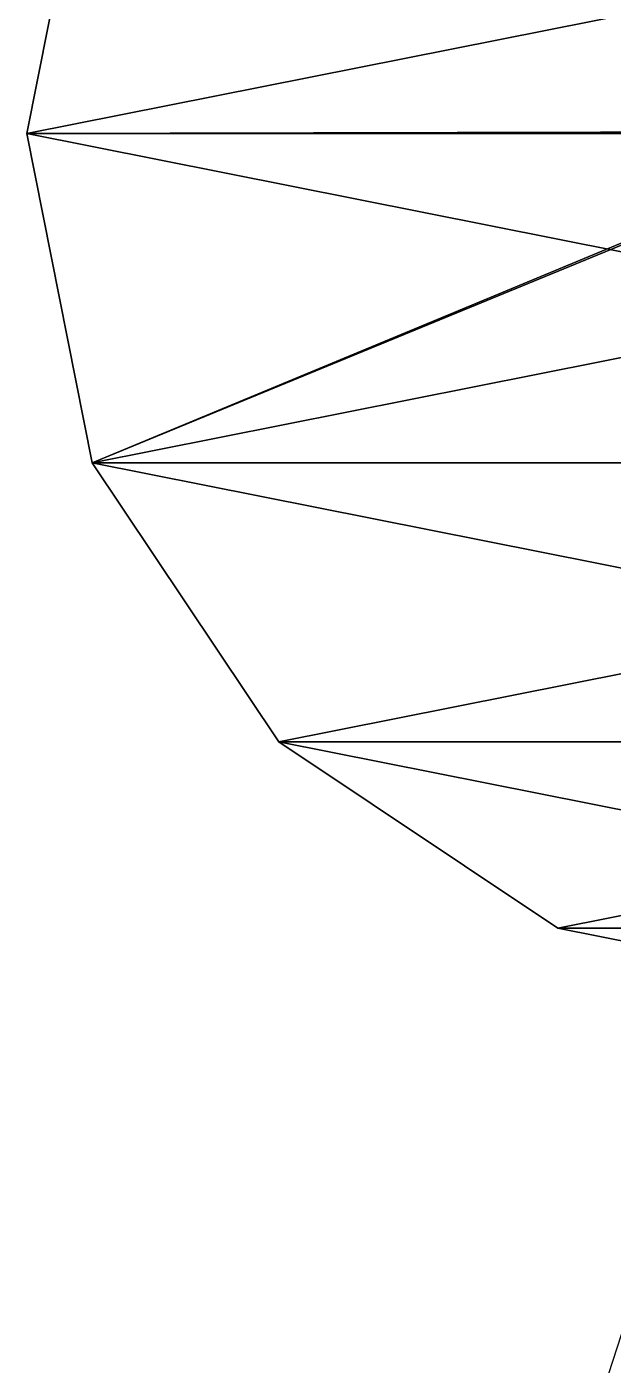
# Model space of a CAD drawing. Header units: inches. Extents: x -100 to 147, y -181 to 228.
# Drawn here: x -55.1 to -1.4, y 36.8 to 159.4 of the extents above; entities that cross this region are included whole.
import ezdxf

# ---------------------------------------------------------------- set-up
doc = ezdxf.new("R2010")
doc.units = ezdxf.units.IN
doc.header["$LTSCALE"] = 41.718519
doc.header["$MEASUREMENT"] = 0
for name, color, linetype in [('210', 7, 'CONTINUOUS'), ('211', 7, 'CONTINUOUS'), ('212', 7, 'CONTINUOUS'), ('213', 7, 'CONTINUOUS'), ('238', 7, 'CONTINUOUS')]:
    doc.layers.add(name, color=color, linetype=linetype)

msp = doc.modelspace()

# ---------------------------------------------------------------- linework, layer by layer
at = {"layer": '210', "color": 9, "linetype": 'Continuous', "true_color": 0xb1bdc9}
for points in [[(-49.12, 179.74, -51.18), (-55.12, 149.61, -51.18), (96.37, 179.74, -51.18), (-49.12, 179.74, -51.18)], [(96.37, 179.74, -51.18), (-55.12, 149.61, -51.18), (23.62, 149.8, -51.18), (96.37, 179.74, -51.18)], [(-55.12, 149.61, -51.18), (23.43, 149.61, -51.18), (23.62, 149.8, -51.18), (-55.12, 149.61, -51.18)], [(-55.12, 149.61, -51.18), (-49.12, 119.47, -51.18), (23.43, 149.61, -51.18), (-55.12, 149.61, -51.18)], [(96.37, 119.47, -51.18), (102.36, 149.61, -51.18), (-49.12, 119.47, -51.18), (96.37, 119.47, -51.18)], [(-49.12, 119.47, -51.18), (102.36, 149.61, -51.18), (23.62, 149.41, -51.18), (-49.12, 119.47, -51.18)], [(23.43, 149.61, -51.18), (-49.12, 119.47, -51.18), (23.62, 149.41, -51.18), (23.43, 149.61, -51.18)], [(-32.06, 93.93, -51.18), (96.37, 119.47, -51.18), (-49.12, 119.47, -51.18), (-32.06, 93.93, -51.18)], [(79.3, 93.93, -51.18), (96.37, 119.47, -51.18), (-32.06, 93.93, -51.18), (79.3, 93.93, -51.18)], [(-6.51, 76.86, -51.18), (79.3, 93.93, -51.18), (-32.06, 93.93, -51.18), (-6.51, 76.86, -51.18)], [(53.76, 76.86, -51.18), (79.3, 93.93, -51.18), (-6.51, 76.86, -51.18), (53.76, 76.86, -51.18)], [(23.62, 70.87, -51.18), (53.76, 76.86, -51.18), (-6.51, 76.86, -51.18), (23.62, 70.87, -51.18)]]:
    msp.add_3dface(points, dxfattribs=at)
at = {"layer": '211', "color": 9, "linetype": 'Continuous', "true_color": 0xb1bdc9}
for points in [[(102.36, 149.61, -51.57), (-55.12, 149.61, -51.57), (-49.12, 179.74, -51.57), (102.36, 149.61, -51.57)], [(96.37, 179.74, -51.57), (102.36, 149.61, -51.57), (-49.12, 179.74, -51.57), (96.37, 179.74, -51.57)], [(-49.12, 119.47, -51.57), (-55.12, 149.61, -51.57), (96.37, 119.47, -51.57), (-49.12, 119.47, -51.57)], [(96.37, 119.47, -51.57), (-55.12, 149.61, -51.57), (102.36, 149.61, -51.57), (96.37, 119.47, -51.57)], [(-32.06, 93.93, -51.57), (-49.12, 119.47, -51.57), (79.3, 93.93, -51.57), (-32.06, 93.93, -51.57)], [(79.3, 93.93, -51.57), (-49.12, 119.47, -51.57), (96.37, 119.47, -51.57), (79.3, 93.93, -51.57)], [(-6.51, 76.86, -51.57), (-32.06, 93.93, -51.57), (53.76, 76.86, -51.57), (-6.51, 76.86, -51.57)], [(53.76, 76.86, -51.57), (-32.06, 93.93, -51.57), (79.3, 93.93, -51.57), (53.76, 76.86, -51.57)], [(23.62, 70.87, -51.57), (-6.51, 76.86, -51.57), (53.76, 76.86, -51.57), (23.62, 70.87, -51.57)]]:
    msp.add_3dface(points, dxfattribs=at)
at = {"layer": '212', "color": 9, "linetype": 'Continuous', "true_color": 0xb1bdc9}
for points in [[(-55.12, 149.61, -51.18), (-49.12, 179.74, -51.18), (-55.12, 149.61, -51.57), (-55.12, 149.61, -51.18)], [(-55.12, 149.61, -51.57), (-49.12, 179.74, -51.18), (-49.12, 179.74, -51.57), (-55.12, 149.61, -51.57)]]:
    msp.add_3dface(points, dxfattribs=at)
at = {"layer": '213', "color": 9, "linetype": 'Continuous', "true_color": 0xb1bdc9}
for points in [[(-49.12, 119.47, -51.18), (-55.12, 149.61, -51.18), (-49.12, 119.47, -51.57), (-49.12, 119.47, -51.18)], [(-55.12, 149.61, -51.18), (-55.12, 149.61, -51.57), (-49.12, 119.47, -51.57), (-55.12, 149.61, -51.18)], [(-32.06, 93.93, -51.18), (-49.12, 119.47, -51.18), (-32.06, 93.93, -51.57), (-32.06, 93.93, -51.18)], [(-49.12, 119.47, -51.18), (-49.12, 119.47, -51.57), (-32.06, 93.93, -51.57), (-49.12, 119.47, -51.18)], [(-6.51, 76.86, -51.18), (-32.06, 93.93, -51.18), (-6.51, 76.86, -51.57), (-6.51, 76.86, -51.18)], [(-32.06, 93.93, -51.18), (-32.06, 93.93, -51.57), (-6.51, 76.86, -51.57), (-32.06, 93.93, -51.18)], [(23.62, 70.87, -51.18), (-6.51, 76.86, -51.18), (23.62, 70.87, -51.57), (23.62, 70.87, -51.18)], [(-6.51, 76.86, -51.18), (-6.51, 76.86, -51.57), (23.62, 70.87, -51.57), (-6.51, 76.86, -51.18)]]:
    msp.add_3dface(points, dxfattribs=at)
at = {"layer": '238', "linetype": 'Continuous'}
msp.add_3dface([(-0.27, 40.98, -64.96), (8.23, 23.62, -58.82), (-5.91, 23.62, -64.96), (-0.27, 40.98, -64.96)], dxfattribs=at)

doc.saveas('drawing.dxf')
